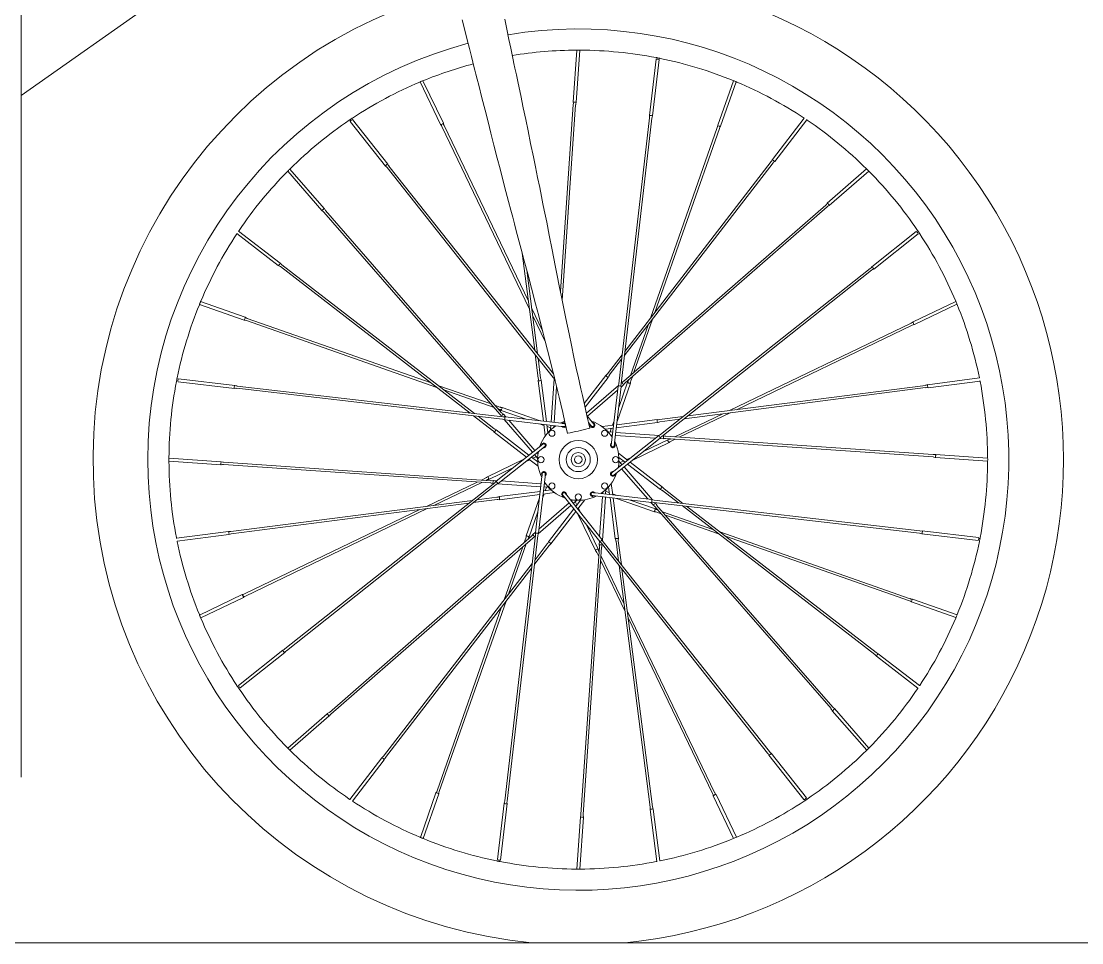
# Model space of a CAD drawing. Header units: millimetres. Extents: x -752 to 12520, y -224 to 3430.
# Drawn here: x 332 to 1036, y 2093 to 2704 of the extents above; entities that cross this region are included whole.
import ezdxf

# ---------------------------------------------------------------- set-up
doc = ezdxf.new("R2010")
doc.units = ezdxf.units.MM
doc.layers.add('ZANO_R', color=7, linetype='Continuous', lineweight=0)

msp = doc.modelspace()

# ---------------------------------------------------------------- linework, layer by layer
at = {"layer": 'ZANO_R'}
for p, q in [((331.98, 2202.65), (331.98, 2904.65)), ((331.98, 2202.65), (331.98, 2904.65)), ((331.98, 2654.89), (486.53, 2763.87)), ((700.68, 2684.96), (698.31, 2650.4)), ((700.34, 2650.26), (702.72, 2684.96)), ((753.33, 2678.94), (748.99, 2641.53)), ((751.01, 2641.29), (755.35, 2678.7)), ((596.75, 2663.84), (610.34, 2635.54)), ((612.17, 2636.42), (598.62, 2664.63)), ((804.69, 2664.69), (794.3, 2635.07)), ((796.21, 2634.4), (806.58, 2663.92)), ((698.45, 2648.81), (689.93, 2524.75)), ((691.07, 2519.09), (699.97, 2648.71)), ((749.06, 2639.94), (728.59, 2463.53)), ((550.35, 2637.59), (573.74, 2608.07)), ((575.33, 2609.33), (551.94, 2638.85)), ((611.25, 2634.24), (669.24, 2513.51)), ((668.62, 2518.32), (612.62, 2634.9)), ((730.11, 2463.35), (750.57, 2639.77)), ((794.02, 2633.51), (749.66, 2507.13)), ((752.62, 2510.97), (795.45, 2633)), ((851.72, 2639.81), (830.57, 2612.4)), ((832.18, 2611.16), (853.43, 2638.69)), ((533.16, 2579.84), (510.31, 2606.07)), ((574.91, 2607), (685.18, 2467.79)), ((685.28, 2470.11), (576.1, 2607.95)), ((732.29, 2482.13), (831.01, 2610.07)), ((829.81, 2611), (732.63, 2485.06)), ((893.12, 2606.13), (867, 2583.37)), ((508.87, 2604.62), (531.63, 2578.51)), ((868.34, 2581.84), (894.56, 2604.69)), ((532.85, 2577.49), (649.73, 2443.37)), ((650.88, 2444.37), (534, 2578.49)), ((865.99, 2582.15), (731.87, 2465.27)), ((732.87, 2464.12), (866.99, 2581)), ((475.19, 2563.22), (502.6, 2542.07)), ((503.85, 2543.68), (476.31, 2564.93)), ((926.09, 2564.65), (896.57, 2541.26)), ((897.83, 2539.67), (927.35, 2563.06)), ((664.5, 2550.33), (672.8, 2485.86)), ((632.87, 2443.79), (504.93, 2542.52)), ((504, 2541.31), (629.94, 2444.13)), ((674.64, 2483.55), (667.49, 2538.99)), ((895.5, 2540.09), (756.28, 2429.82)), ((757.23, 2428.63), (896.44, 2538.9)), ((450.31, 2516.2), (479.93, 2505.8)), ((480.6, 2507.72), (451.09, 2518.08)), ((678.05, 2498.68), (670.72, 2513.95)), ((952.34, 2518.25), (924.04, 2504.66)), ((924.92, 2502.83), (953.12, 2516.37)), ((604.03, 2464.12), (482, 2506.96)), ((671.34, 2509.14), (680, 2491.12)), ((738.66, 2471.19), (751.01, 2506.4)), ((481.49, 2505.52), (607.87, 2461.16)), ((748.05, 2502.56), (736.33, 2469.16)), ((922.74, 2503.75), (802.01, 2445.76)), ((806.82, 2446.38), (923.4, 2502.38)), ((673.18, 2482.93), (675.21, 2467.19)), ((676.72, 2467.39), (675.02, 2480.62)), ((730.82, 2482.72), (721.13, 2470.16)), ((722.33, 2469.23), (730.48, 2479.79)), ((436.06, 2464.83), (473.47, 2460.49)), ((473.71, 2462.51), (436.3, 2466.85)), ((675.16, 2465.6), (678.62, 2438.74)), ((680.7, 2438.5), (677.18, 2465.86)), ((685.7, 2466.9), (683.73, 2438.15)), ((685.96, 2466.4), (686.3, 2465.96)), ((719.96, 2469.07), (705.65, 2450.51)), ((706.23, 2447.95), (721.57, 2467.83)), ((734.44, 2464.54), (728.56, 2447.8)), ((730.51, 2464.43), (730.2, 2464.16)), ((735.31, 2466.25), (735.2, 2465.93)), ((736.63, 2465.43), (737.63, 2468.28)), ((968, 2467.41), (933.65, 2462.98)), ((933.91, 2460.97), (968.41, 2465.41)), ((475.06, 2460.56), (651.47, 2440.1)), ((651.65, 2441.61), (475.24, 2462.08)), ((643.81, 2450.16), (608.61, 2462.52)), ((612.45, 2459.55), (645.84, 2447.83)), ((685.75, 2437.91), (687.37, 2461.58)), ((728.34, 2462.53), (707.13, 2444.06)), ((707.87, 2442), (727.86, 2459.43)), ((728.16, 2462), (723.82, 2424.59)), ((725.84, 2424.35), (730.18, 2461.77)), ((727.5, 2438.63), (736.35, 2463.87)), ((730.14, 2461.41), (731.85, 2462.9)), ((772.04, 2440.36), (932.32, 2461.02)), ((932.13, 2462.53), (774.36, 2442.2)), ((649.57, 2448.14), (646.72, 2449.14)), ((648.75, 2446.81), (649.07, 2446.7)), ((650.46, 2445.94), (667.21, 2440.06)), ((676.37, 2439), (651.14, 2447.86)), ((653.59, 2441.64), (652.1, 2443.35)), ((797.64, 2443.66), (765.73, 2428.33)), ((768.81, 2428.12), (802.45, 2444.28)), ((632.28, 2442.32), (644.84, 2432.63)), ((645.77, 2433.83), (635.21, 2441.98)), ((650.57, 2442.02), (650.84, 2441.71)), ((652.47, 2439.84), (671.4, 2418.11)), ((653, 2439.66), (690.41, 2435.32)), ((690.65, 2437.34), (653.24, 2441.68)), ((673, 2419.37), (655.57, 2439.37)), ((675.91, 2437.01), (678.98, 2435.93)), ((678.89, 2436.66), (679.87, 2429.05)), ((681.64, 2431.25), (680.97, 2436.42)), ((683.59, 2436.12), (683.37, 2433.02)), ((685.53, 2434.83), (685.61, 2435.88)), ((691.18, 2437.28), (691.66, 2437.6)), ((710.93, 2438.14), (707.5, 2442.48)), ((708.59, 2437.82), (709.34, 2436.88)), ((725.16, 2436.11), (717.55, 2435.13)), ((725.5, 2439.09), (724.42, 2436.02)), ((726.99, 2434.3), (754.36, 2437.83)), ((754.1, 2439.84), (727.24, 2436.38)), ((771.43, 2441.82), (755.69, 2439.79)), ((755.88, 2438.28), (769.11, 2439.98)), ((645.93, 2431.47), (667.37, 2414.92)), ((669.02, 2416.22), (647.17, 2433.08)), ((681.13, 2435.17), (683.47, 2434.35)), ((686.43, 2435.47), (685.6, 2435.76)), ((719.74, 2433.36), (724.92, 2434.03)), ((724.61, 2431.41), (721.51, 2431.63)), ((723.67, 2433.87), (722.85, 2431.54)), ((723.32, 2429.47), (724.38, 2429.39)), ((723.97, 2428.57), (724.26, 2429.4)), ((754.9, 2429.05), (725.37, 2405.66)), ((726.41, 2429.25), (752.86, 2427.44)), ((755.39, 2429.3), (726.64, 2431.27)), ((758.28, 2429.1), (757.87, 2429.13)), ((937.31, 2416.55), (759.83, 2428.74)), ((676.86, 2422.44), (647.34, 2399.05)), ((726.63, 2404.07), (756.16, 2427.45)), ((737.9, 2412.99), (762.01, 2424.57)), ((761.13, 2426.4), (745.13, 2418.72)), ((755.88, 2427.23), (758.14, 2427.07)), ((759.72, 2427.22), (937.2, 2415.03)), ((762.95, 2427), (762.65, 2426.85)), ((763.31, 2425.48), (766.03, 2426.79)), ((648.6, 2397.46), (678.12, 2420.84)), ((674.8, 2411.75), (670.67, 2414.94)), ((671.67, 2414.17), (673.9, 2415.25)), ((672.74, 2416.58), (674.78, 2414.24)), ((675.03, 2417.04), (674.33, 2417.84)), ((675.21, 2418.13), (674.41, 2417.75)), ((734.47, 2412.86), (728.39, 2417.55)), ((728.69, 2414.75), (732.82, 2411.56)), ((736.82, 2414.73), (733.88, 2413.31)), ((938.75, 2414.66), (973.46, 2412.28)), ((973.45, 2414.32), (938.89, 2416.69)), ((464.74, 2411.84), (430.04, 2414.22)), ((430.04, 2412.19), (464.6, 2409.81)), ((466.19, 2409.96), (643.67, 2397.76)), ((643.77, 2399.28), (466.29, 2411.48)), ((665.6, 2413.51), (641.49, 2401.93)), ((642.37, 2400.1), (658.36, 2407.78)), ((666.68, 2411.78), (669.62, 2413.19)), ((669.03, 2413.64), (675.11, 2408.95)), ((728.29, 2408.38), (729.08, 2408.76)), ((728.47, 2409.46), (729.16, 2408.66)), ((730.76, 2409.93), (728.72, 2412.27)), ((731.83, 2412.33), (729.6, 2411.26)), ((751.03, 2386.67), (732.1, 2408.39)), ((734.48, 2410.28), (756.33, 2393.43)), ((757.57, 2395.04), (736.12, 2411.58)), ((640.19, 2401.02), (637.47, 2399.72)), ((677.66, 2402.15), (673.32, 2364.74)), ((675.34, 2364.5), (679.68, 2401.91)), ((677.79, 2403.77), (677.82, 2403.53)), ((730.5, 2407.13), (747.92, 2387.14)), ((646.27, 2397.88), (507.06, 2287.61)), ((508, 2286.41), (647.22, 2396.68)), ((634.68, 2398.38), (601.05, 2382.22)), ((605.86, 2382.84), (637.76, 2398.17)), ((640.55, 2399.51), (640.85, 2399.65)), ((645.22, 2397.4), (645.63, 2397.37)), ((647.62, 2399.27), (645.36, 2399.43)), ((648.1, 2397.2), (676.85, 2395.23)), ((677.09, 2397.25), (650.63, 2399.07)), ((678.88, 2395.09), (681.98, 2394.88)), ((680.18, 2397.04), (679.12, 2397.11)), ((679.53, 2397.93), (679.24, 2397.1)), ((679.83, 2392.63), (680.65, 2394.97)), ((721.86, 2395.26), (722.53, 2390.08)), ((724.61, 2389.84), (723.63, 2397.45)), ((771.22, 2384.18), (758.66, 2393.88)), ((632.07, 2384.69), (647.81, 2386.71)), ((647.61, 2388.23), (634.38, 2386.52)), ((676.5, 2392.2), (649.14, 2388.68)), ((649.4, 2386.66), (676.26, 2390.12)), ((676, 2387.87), (667.14, 2362.64)), ((677.99, 2387.41), (679.07, 2390.49)), ((678.34, 2390.39), (685.95, 2391.37)), ((683.75, 2393.14), (678.58, 2392.47)), ((692.56, 2388.37), (715.95, 2358.84)), ((717.54, 2360.11), (694.16, 2389.63)), ((696.87, 2386.71), (697.25, 2385.92)), ((697.96, 2386.53), (697.16, 2385.84)), ((701.36, 2380.53), (706.05, 2386.61)), ((712.85, 2389.16), (750.26, 2384.82)), ((750.5, 2386.84), (713.09, 2391.18)), ((717.75, 2388.59), (715.93, 2362.14)), ((717.07, 2391.04), (717.9, 2390.74)), ((717.8, 2359.61), (719.77, 2388.36)), ((717.96, 2391.68), (717.89, 2390.62)), ((719.91, 2390.39), (720.12, 2393.49)), ((722.37, 2391.33), (720.03, 2392.15)), ((722.8, 2388.01), (726.32, 2360.64)), ((727.59, 2389.5), (724.51, 2390.58)), ((728.34, 2360.9), (724.88, 2387.77)), ((727.13, 2387.5), (752.36, 2378.65)), ((757.72, 2392.67), (768.28, 2384.52)), ((631.45, 2386.14), (471.17, 2365.49)), ((471.37, 2363.98), (629.14, 2384.31)), ((596.68, 2380.12), (480.1, 2324.13)), ((480.76, 2322.75), (601.49, 2380.74)), ((675.16, 2363.97), (696.89, 2382.91)), ((695.63, 2384.5), (675.63, 2367.08)), ((698.78, 2380.52), (681.92, 2358.68)), ((698.42, 2384.24), (700.77, 2386.28)), ((700.83, 2383.17), (699.76, 2385.4)), ((703.25, 2386.31), (700.06, 2382.18)), ((703.22, 2378.18), (701.81, 2381.12)), ((753.04, 2380.56), (736.29, 2386.44)), ((749.91, 2384.86), (751.4, 2383.15)), ((751.85, 2384.89), (928.26, 2364.43)), ((928.44, 2365.94), (752.02, 2386.41)), ((752.62, 2382.13), (869.5, 2248.01)), ((752.93, 2384.49), (752.66, 2384.8)), ((870.64, 2249.02), (753.77, 2383.13)), ((754.75, 2379.69), (754.43, 2379.81)), ((770.62, 2382.71), (898.56, 2283.99)), ((899.49, 2285.19), (773.56, 2382.37)), ((669.06, 2361.97), (674.94, 2378.71)), ((683.53, 2357.43), (700.08, 2378.88)), ((701.49, 2377.1), (713.07, 2352.99)), ((753.93, 2378.37), (756.77, 2377.37)), ((791.05, 2366.95), (757.66, 2378.67)), ((759.69, 2376.35), (794.89, 2363.99)), ((469.58, 2365.54), (435.09, 2361.09)), ((714.9, 2353.87), (707.22, 2369.87)), ((967.44, 2361.67), (930.02, 2366.01)), ((435.5, 2359.1), (469.84, 2363.52)), ((670.63, 2362.38), (536.51, 2245.51)), ((537.51, 2244.36), (671.63, 2361.23)), ((673.39, 2363.15), (652.92, 2186.74)), ((654.44, 2186.56), (674.9, 2362.98)), ((666.86, 2361.07), (665.86, 2358.23)), ((668.19, 2360.26), (668.3, 2360.57)), ((673.36, 2365.09), (671.65, 2363.6)), ((672.98, 2362.07), (673.3, 2362.34)), ((715.73, 2359.13), (715.57, 2356.86)), ((828.59, 2219.5), (718.32, 2358.72)), ((726.78, 2359.12), (728.48, 2345.89)), ((730.32, 2343.57), (728.29, 2359.31)), ((922, 2320.98), (795.63, 2365.34)), ((799.47, 2362.38), (921.5, 2319.55)), ((929.79, 2363.99), (967.2, 2359.65)), ((664.84, 2355.32), (652.48, 2320.11)), ((655.45, 2323.95), (667.17, 2357.34)), ((672.68, 2343.78), (682.37, 2356.35)), ((681.17, 2357.28), (673.02, 2346.72)), ((715.72, 2355.28), (703.52, 2177.8)), ((705.04, 2177.69), (717.24, 2355.17)), ((713.98, 2351.69), (715.28, 2348.97)), ((715.49, 2352.05), (715.35, 2352.35)), ((717.12, 2357.77), (827.39, 2218.56)), ((717.6, 2356.72), (717.63, 2357.14)), ((671.21, 2344.38), (572.48, 2216.44)), ((716.62, 2346.19), (732.78, 2312.55)), ((732.16, 2317.36), (716.83, 2349.27)), ((573.69, 2215.51), (670.87, 2341.44)), ((728.86, 2342.96), (749.51, 2182.68)), ((751.02, 2182.87), (730.69, 2340.64)), ((478.58, 2323.68), (450.38, 2310.13)), ((451.16, 2308.25), (479.46, 2321.84)), ((609.48, 2193), (653.84, 2319.37)), ((922.89, 2318.79), (952.41, 2308.43)), ((953.19, 2310.31), (923.57, 2320.7)), ((650.88, 2315.53), (608.04, 2193.5)), ((792.25, 2192.27), (734.26, 2312.99)), ((734.88, 2308.18), (790.88, 2191.61)), ((505.67, 2286.83), (476.15, 2263.45)), ((477.41, 2261.85), (506.93, 2285.24)), ((899.65, 2282.83), (927.19, 2261.57)), ((928.31, 2263.28), (900.89, 2284.43)), ((870.34, 2246.66), (893.19, 2220.44)), ((894.63, 2221.88), (871.87, 2248)), ((535.16, 2244.66), (508.93, 2221.81)), ((510.38, 2220.37), (536.49, 2243.13)), ((853.15, 2188.91), (829.76, 2218.43)), ((571.32, 2215.35), (550.07, 2187.81)), ((551.78, 2186.69), (572.93, 2214.11)), ((828.17, 2217.17), (851.55, 2187.65)), ((607.28, 2192.11), (596.92, 2162.59)), ((598.8, 2161.81), (609.2, 2191.43)), ((791.33, 2190.08), (804.87, 2161.88)), ((806.75, 2162.66), (793.16, 2190.96)), ((652.49, 2185.21), (648.15, 2147.8)), ((650.17, 2147.57), (654.51, 2184.98)), ((703.16, 2176.25), (700.78, 2141.54)), ((702.81, 2141.55), (705.19, 2176.11)), ((749.46, 2181.09), (753.91, 2146.59)), ((755.9, 2147), (751.48, 2181.35)), ((-752.37, 2092.65), (1542.58, 2092.65)), ((670.73, 2092.65), (701.75, 2092.65)), ((701.75, 2092.65), (732.77, 2092.65))]:
    msp.add_line(p, q, dxfattribs=at)
at = {"layer": 'ZANO_R', "flags": 128}
for points in [[(624.62, 2705.07), (626.38, 2698.17), (628.01, 2691.8), (629.49, 2685.96), (630.85, 2680.65), (631.76, 2677.05), (632.52, 2674.07), (633.12, 2671.7), (633.79, 2669.07), (634.65, 2665.7), (635.69, 2661.6), (637.81, 2653.26), (639.87, 2645.16), (641.86, 2637.34), (643.78, 2629.81), (645.79, 2621.95), (648, 2613.36), (649.82, 2606.29), (651.76, 2598.79), (653.75, 2591.15), (655.51, 2584.44), (657, 2578.74), (658.22, 2574.11), (659.39, 2569.66), (660.6, 2565.06), (661.87, 2560.25), (663.81, 2552.92), (665.9, 2545.04), (668.15, 2536.51), (670.66, 2527.01), (673.41, 2516.53), (675.45, 2508.74), (677.14, 2502.22), (678.48, 2497.05), (679.83, 2491.78), (681.31, 2485.98), (682.85, 2479.85), (684.46, 2473.44), (685.44, 2469.46), (686.39, 2465.62), (687.3, 2461.9), (688.16, 2458.31), (689.05, 2454.62), (690.13, 2450.1), (691.42, 2444.6), (692.92, 2438.13), (694.62, 2430.68)], [(709.46, 2434.12), (707.47, 2442.6), (705.81, 2449.79), (704.47, 2455.7), (703.44, 2460.31), (702.54, 2464.34), (701.62, 2468.54), (700.67, 2472.91), (698.89, 2481.22), (697.21, 2489.18), (695.66, 2496.6), (694.61, 2501.7), (693.53, 2506.98), (692.18, 2513.58), (690.64, 2521.21), (689.16, 2528.57), (687.77, 2535.51), (686.47, 2542.04), (684.38, 2552.54), (682.48, 2562.08), (680.76, 2570.71), (679.16, 2578.7), (678.31, 2582.93), (677.3, 2587.94), (676.12, 2593.78), (674.77, 2600.45), (673.35, 2607.43), (671.99, 2614.07), (670.13, 2623.07), (668.41, 2631.37), (666.82, 2639.03), (665.2, 2646.76), (663.53, 2654.78), (661.8, 2663.07), (660.64, 2668.6), (659.71, 2673.03), (659.05, 2676.19), (658.57, 2678.52), (657.87, 2681.84), (656.92, 2686.37), (655.73, 2692.1), (654.33, 2698.82), (652.95, 2705.42)], [(700.5, 2684.95), (700.49, 2684.95), (700.61, 2684.95), (700.86, 2684.97), (701.22, 2684.98), (701.63, 2684.99), (702.05, 2684.98), (702.44, 2684.97), (702.76, 2684.96), (702.96, 2684.95), (703.02, 2684.94)], [(753.52, 2679.97), (753.51, 2679.97), (753.62, 2679.96), (753.85, 2679.92), (754.19, 2679.87), (754.59, 2679.8), (755, 2679.72), (755.39, 2679.63), (755.71, 2679.55), (755.92, 2679.5), (756, 2679.48), (755.99, 2679.48)], [(698.29, 2650.38), (698.46, 2649.46), (698.42, 2648.81)], [(698.31, 2650.39), (698.31, 2650.4), (698.39, 2650.44), (698.61, 2650.48), (698.94, 2650.48), (699.33, 2650.47), (699.72, 2650.43), (700.05, 2650.38), (700.26, 2650.32), (700.34, 2650.26), (700.33, 2650.25)], [(700.01, 2648.7), (700.05, 2649.29), (700.35, 2650.24)], [(750.01, 2641.56), (750.4, 2641.51), (750.72, 2641.44), (750.94, 2641.36), (751.01, 2641.29), (751, 2641.29)], [(549.76, 2638.46), (549.75, 2638.45), (549.84, 2638.52), (550.04, 2638.67), (550.32, 2638.87), (550.65, 2639.1), (551.01, 2639.34), (551.34, 2639.55), (551.61, 2639.72), (551.8, 2639.82), (551.86, 2639.86), (551.86, 2639.86)], [(851.65, 2639.85), (851.67, 2639.84), (851.72, 2639.81)], [(830.54, 2612.4), (830.17, 2611.53), (829.78, 2611.02)], [(508.74, 2604.47), (508.78, 2604.52), (508.91, 2604.67), (509.13, 2604.9), (509.4, 2605.19), (509.7, 2605.49), (509.99, 2605.77), (510.25, 2606.01), (510.43, 2606.18), (510.52, 2606.26), (510.52, 2606.25)], [(574.44, 2608.82), (574.75, 2609.05), (575.03, 2609.23), (575.23, 2609.33), (575.33, 2609.33), (575.33, 2609.33)], [(831.04, 2610.05), (831.4, 2610.51), (832.18, 2611.13)], [(892.97, 2606.26), (893.01, 2606.23), (893.15, 2606.1), (893.38, 2605.9), (893.66, 2605.63), (893.96, 2605.33), (894.25, 2605.04), (894.49, 2604.78), (894.66, 2604.58), (894.75, 2604.48), (894.75, 2604.48)], [(531.63, 2578.5), (531.63, 2578.51), (531.65, 2578.6), (531.79, 2578.78), (532.02, 2579.02), (532.3, 2579.28), (532.6, 2579.53), (532.87, 2579.72), (533.07, 2579.83), (533.16, 2579.84), (533.17, 2579.83)], [(531.63, 2578.48), (532.4, 2577.95), (532.83, 2577.46)], [(534.03, 2578.51), (533.64, 2578.95), (533.18, 2579.84)], [(866.98, 2583.38), (866.44, 2582.6), (865.96, 2582.17)], [(867, 2583.37), (867, 2583.37), (867.09, 2583.35), (867.27, 2583.21), (867.51, 2582.98), (867.78, 2582.7), (868.02, 2582.4), (868.22, 2582.13), (868.33, 2581.93), (868.34, 2581.84), (868.33, 2581.84)], [(867.01, 2580.97), (867.45, 2581.36), (868.34, 2581.82)], [(475.14, 2563.14), (475.17, 2563.2), (475.19, 2563.23)], [(476.12, 2564.68), (476.32, 2564.95), (476.47, 2565.15), (476.55, 2565.25), (476.54, 2565.24)], [(926.95, 2565.24), (926.98, 2565.21), (927.09, 2565.06), (927.27, 2564.82), (927.5, 2564.5), (927.73, 2564.15), (927.96, 2563.8), (928.15, 2563.5), (928.28, 2563.27), (928.35, 2563.15), (928.35, 2563.16)], [(502.6, 2542.05), (503.47, 2541.67), (503.98, 2541.28)], [(504.96, 2542.55), (504.49, 2542.9), (503.87, 2543.68)], [(897.32, 2540.56), (897.55, 2540.25), (897.73, 2539.97), (897.83, 2539.77), (897.83, 2539.67), (897.82, 2539.67)], [(450.25, 2516.05), (450.25, 2516.05), (450.28, 2516.13), (450.35, 2516.33), (450.46, 2516.64), (450.6, 2517.01), (450.77, 2517.4), (450.93, 2517.77), (451.07, 2518.08), (451.17, 2518.3), (451.22, 2518.39), (451.22, 2518.39)], [(435.03, 2465.02), (435.04, 2465.07), (435.06, 2465.27), (435.11, 2465.58), (435.18, 2465.96), (435.26, 2466.38), (435.35, 2466.78), (435.43, 2467.12), (435.49, 2467.37), (435.52, 2467.49), (435.52, 2467.49)], [(675.18, 2467.19), (675.25, 2466.61), (675.14, 2465.61)], [(677.17, 2465.87), (677.18, 2465.86), (677.11, 2465.8), (676.89, 2465.72), (676.57, 2465.65), (676.19, 2465.59), (675.8, 2465.55), (675.47, 2465.54), (675.24, 2465.56), (675.16, 2465.6), (675.16, 2465.61)], [(677.19, 2465.88), (676.85, 2466.75), (676.76, 2467.39)], [(686.12, 2466.67), (685.98, 2466.49), (685.96, 2466.4)], [(721.1, 2470.18), (720.74, 2469.72), (719.96, 2469.09)], [(721.58, 2467.83), (721.57, 2467.83), (721.48, 2467.83), (721.28, 2467.93), (721, 2468.11), (720.68, 2468.34), (720.38, 2468.58), (720.14, 2468.81), (719.99, 2468.98), (719.96, 2469.07), (719.97, 2469.07)], [(721.6, 2467.83), (721.97, 2468.69), (722.36, 2469.21)], [(731.84, 2465.3), (731.4, 2464.91), (730.52, 2464.45)], [(731.87, 2462.89), (732.41, 2463.67), (732.89, 2464.1)], [(735.34, 2464.06), (734.98, 2464.2), (734.68, 2464.34), (734.49, 2464.46), (734.44, 2464.54), (734.44, 2464.55)], [(967.97, 2467.5), (967.99, 2467.44), (968, 2467.41)], [(968.37, 2465.67), (968.41, 2465.4), (968.45, 2465.15), (968.47, 2465.02), (968.47, 2465.03)], [(473.44, 2461.52), (473.49, 2461.9), (473.56, 2462.23), (473.64, 2462.44), (473.71, 2462.51), (473.71, 2462.51)], [(933.64, 2463), (932.76, 2462.65), (932.12, 2462.56)], [(932.33, 2460.98), (932.91, 2461.06), (933.9, 2460.95)], [(649.7, 2443.35), (650.09, 2442.9), (650.55, 2442.02)], [(650.94, 2446.85), (650.8, 2446.48), (650.66, 2446.18), (650.54, 2445.99), (650.46, 2445.94), (650.46, 2445.94)], [(652.11, 2443.38), (651.33, 2443.91), (650.9, 2444.39)], [(689.79, 2437.44), (691.24, 2438.11), (692.77, 2438.7)], [(692.39, 2437.14), (692.35, 2437.15), (692.25, 2437.16), (692.08, 2437.18), (691.86, 2437.2), (691.59, 2437.23), (691.29, 2437.27), (690.97, 2437.31), (690.65, 2437.34)], [(709.34, 2436.88), (709.54, 2436.62), (709.74, 2436.37), (709.93, 2436.13), (710.1, 2435.92), (710.24, 2435.74), (710.34, 2435.61), (710.41, 2435.53), (710.43, 2435.5)], [(712.02, 2436.76), (712, 2436.79), (711.94, 2436.87), (711.83, 2437), (711.69, 2437.18), (711.52, 2437.39), (711.34, 2437.63), (711.14, 2437.88), (710.93, 2438.14)], [(754.36, 2437.83), (754.36, 2437.83), (754.29, 2437.9), (754.22, 2438.11), (754.15, 2438.43), (754.09, 2438.82), (754.05, 2439.2), (754.04, 2439.53), (754.05, 2439.76), (754.1, 2439.84), (754.11, 2439.84)], [(755.68, 2439.83), (755.1, 2439.75), (754.11, 2439.86)], [(754.38, 2437.81), (755.25, 2438.15), (755.89, 2438.24)], [(644.82, 2432.6), (645.29, 2432.24), (645.91, 2431.46)], [(647.17, 2433.1), (646.31, 2433.47), (645.79, 2433.86)], [(647.17, 2433.08), (647.17, 2433.08), (647.17, 2432.98), (647.07, 2432.78), (646.89, 2432.5), (646.66, 2432.19), (646.42, 2431.88), (646.19, 2431.64), (646.02, 2431.5), (645.93, 2431.47), (645.93, 2431.47)], [(690.41, 2435.32), (690.74, 2435.29), (691.06, 2435.25), (691.36, 2435.21), (691.63, 2435.18), (691.85, 2435.16), (692.02, 2435.14), (692.12, 2435.13), (692.15, 2435.12)], [(709.33, 2434.09), (709.38, 2434.09), (708.37, 2433.83)], [(759.83, 2428.78), (759.25, 2428.81), (758.29, 2429.12)], [(678.24, 2423.53), (678.21, 2423.5), (678.13, 2423.44), (678, 2423.33), (677.82, 2423.2), (677.61, 2423.03), (677.37, 2422.84), (677.12, 2422.64), (676.86, 2422.44)], [(678.12, 2420.84), (678.38, 2421.05), (678.63, 2421.25), (678.87, 2421.44), (679.08, 2421.6), (679.26, 2421.74), (679.39, 2421.85), (679.47, 2421.91), (679.5, 2421.93)], [(723.66, 2423.21), (723.63, 2423.14), (723.55, 2422.73)], [(723.82, 2424.59), (723.78, 2424.26), (723.75, 2423.94), (723.71, 2423.64), (723.68, 2423.37), (723.65, 2423.15), (723.64, 2422.98), (723.62, 2422.88), (723.62, 2422.85)], [(725.64, 2422.61), (725.64, 2422.65), (725.65, 2422.75), (725.67, 2422.92), (725.7, 2423.14), (725.73, 2423.41), (725.77, 2423.71), (725.8, 2424.03), (725.84, 2424.35)], [(758.15, 2427.05), (759.08, 2427.22), (759.72, 2427.18)], [(761.43, 2425.42), (761.27, 2425.78), (761.16, 2426.09), (761.11, 2426.31), (761.13, 2426.4), (761.14, 2426.41)], [(937.2, 2414.99), (937.79, 2414.95), (938.74, 2414.65)], [(938.88, 2416.71), (937.95, 2416.54), (937.31, 2416.58)], [(938.89, 2416.69), (938.89, 2416.69), (938.94, 2416.61), (938.97, 2416.39), (938.98, 2416.06), (938.96, 2415.67), (938.93, 2415.28), (938.87, 2414.95), (938.81, 2414.74), (938.75, 2414.66), (938.75, 2414.67)], [(430.06, 2412), (430.06, 2411.99), (430.05, 2412.1), (430.04, 2412.35), (430.02, 2412.69), (430.01, 2413.1), (430.02, 2413.53), (430.03, 2413.92), (430.04, 2414.24), (430.05, 2414.45), (430.06, 2414.52), (430.06, 2414.52)], [(464.61, 2409.81), (464.6, 2409.81), (464.56, 2409.89), (464.53, 2410.12), (464.52, 2410.45), (464.53, 2410.84), (464.57, 2411.22), (464.62, 2411.55), (464.68, 2411.77), (464.74, 2411.84), (464.75, 2411.84)], [(464.62, 2409.79), (465.54, 2409.96), (466.19, 2409.92)], [(466.3, 2411.51), (465.71, 2411.55), (464.76, 2411.85)], [(973.44, 2414.5), (973.44, 2414.51), (973.45, 2414.37), (973.46, 2414.11), (973.48, 2413.76), (973.48, 2413.34), (973.48, 2412.92), (973.47, 2412.53), (973.46, 2412.23), (973.44, 2412.04), (973.44, 2411.99)], [(642.07, 2401.08), (642.23, 2400.73), (642.34, 2400.42), (642.39, 2400.2), (642.37, 2400.1), (642.36, 2400.1)], [(677.86, 2403.89), (677.86, 2403.86), (677.84, 2403.75), (677.82, 2403.59), (677.8, 2403.36), (677.77, 2403.1), (677.73, 2402.79), (677.7, 2402.47), (677.66, 2402.15)], [(679.68, 2401.91), (679.71, 2402.24), (679.75, 2402.56), (679.79, 2402.86), (679.82, 2403.13), (679.84, 2403.35), (679.86, 2403.52), (679.87, 2403.62), (679.88, 2403.66)], [(725.37, 2405.66), (725.12, 2405.46), (724.86, 2405.26), (724.63, 2405.07), (724.41, 2404.9), (724.24, 2404.76), (724.11, 2404.66), (724.03, 2404.59), (724, 2404.57)], [(725.26, 2402.98), (725.29, 2403), (725.37, 2403.06), (725.5, 2403.17), (725.68, 2403.31), (725.89, 2403.48), (726.13, 2403.66), (726.38, 2403.86), (726.63, 2404.07)], [(643.67, 2397.73), (644.25, 2397.69), (645.2, 2397.39)], [(645.35, 2399.45), (644.42, 2399.28), (643.78, 2399.32)], [(756.33, 2393.42), (756.33, 2393.43), (756.33, 2393.52), (756.43, 2393.72), (756.61, 2394), (756.83, 2394.32), (757.08, 2394.62), (757.31, 2394.86), (757.48, 2395.01), (757.57, 2395.04), (757.57, 2395.03)], [(758.68, 2393.9), (758.21, 2394.26), (757.59, 2395.04)], [(649.12, 2388.7), (648.25, 2388.35), (647.61, 2388.26)], [(647.81, 2386.68), (648.4, 2386.75), (649.39, 2386.65)], [(649.13, 2388.68), (649.14, 2388.68), (649.2, 2388.61), (649.28, 2388.4), (649.35, 2388.07), (649.41, 2387.69), (649.45, 2387.3), (649.46, 2386.97), (649.44, 2386.75), (649.4, 2386.66), (649.39, 2386.66)], [(691.48, 2389.74), (691.5, 2389.71), (691.56, 2389.63), (691.67, 2389.5), (691.81, 2389.32), (691.97, 2389.11), (692.16, 2388.88), (692.36, 2388.62), (692.56, 2388.37)], [(694.16, 2389.63), (693.95, 2389.88), (693.75, 2390.14), (693.57, 2390.37), (693.4, 2390.59), (693.26, 2390.76), (693.15, 2390.89), (693.09, 2390.98), (693.07, 2391)], [(701.75, 2386.26), (698.67, 2386.44), (696.4, 2386.8)], [(711.11, 2389.36), (711.14, 2389.36), (711.25, 2389.35), (711.41, 2389.33), (711.64, 2389.3), (711.9, 2389.27), (712.21, 2389.24), (712.53, 2389.2), (712.85, 2389.16)], [(713.09, 2391.18), (712.76, 2391.22), (712.44, 2391.25), (712.14, 2391.29), (711.87, 2391.32), (711.65, 2391.35), (711.48, 2391.37), (711.38, 2391.38), (711.34, 2391.38)], [(756.33, 2393.4), (757.19, 2393.03), (757.7, 2392.64)], [(751.39, 2383.13), (752.17, 2382.59), (752.59, 2382.11)], [(752.55, 2379.66), (752.69, 2380.02), (752.83, 2380.32), (752.95, 2380.51), (753.04, 2380.56), (753.04, 2380.56)], [(753.8, 2383.16), (753.41, 2383.6), (752.95, 2384.49)], [(471.17, 2365.52), (470.59, 2365.45), (469.6, 2365.56)], [(435.52, 2359.02), (435.52, 2359.02), (435.5, 2359.1)], [(469.86, 2363.51), (470.74, 2363.85), (471.37, 2363.94)], [(668.15, 2362.45), (668.52, 2362.31), (668.82, 2362.17), (669.01, 2362.05), (669.06, 2361.97), (669.06, 2361.96)], [(671.62, 2363.61), (671.09, 2362.83), (670.61, 2362.41)], [(671.66, 2361.2), (672.1, 2361.59), (672.98, 2362.05)], [(681.9, 2358.67), (681.53, 2357.81), (681.14, 2357.3)], [(681.92, 2358.67), (681.92, 2358.68), (682.02, 2358.67), (682.22, 2358.57), (682.5, 2358.4), (682.82, 2358.17), (683.12, 2357.92), (683.36, 2357.69), (683.51, 2357.52), (683.53, 2357.43), (683.53, 2357.43)], [(726.31, 2360.62), (726.65, 2359.75), (726.74, 2359.11)], [(726.32, 2360.64), (726.32, 2360.64), (726.39, 2360.71), (726.6, 2360.78), (726.93, 2360.85), (727.31, 2360.91), (727.7, 2360.95), (728.03, 2360.96), (728.25, 2360.95), (728.34, 2360.9), (728.34, 2360.89)], [(728.32, 2359.32), (728.25, 2359.9), (728.36, 2360.89)], [(930.06, 2364.99), (930, 2364.6), (929.93, 2364.28), (929.86, 2364.06), (929.79, 2363.99), (929.78, 2364)], [(968.47, 2361.48), (968.47, 2361.49), (968.45, 2361.38), (968.42, 2361.15), (968.37, 2360.81), (968.3, 2360.41), (968.21, 2360), (968.13, 2359.61), (968.05, 2359.29), (967.99, 2359.08), (967.97, 2359), (967.97, 2359.01)], [(682.4, 2356.32), (682.76, 2356.79), (683.54, 2357.41)], [(713.92, 2353.57), (714.27, 2353.73), (714.59, 2353.84), (714.81, 2353.89), (714.9, 2353.87), (714.9, 2353.87)], [(715.55, 2356.85), (715.72, 2355.92), (715.68, 2355.28)], [(717.27, 2355.17), (717.31, 2355.75), (717.61, 2356.71)], [(451.19, 2308.17), (451.22, 2308.11), (451.19, 2308.17), (451.1, 2308.35), (450.97, 2308.64), (450.81, 2309), (450.65, 2309.39), (450.5, 2309.77), (450.38, 2310.1), (450.29, 2310.33), (450.25, 2310.44), (450.26, 2310.44)], [(953.24, 2310.45), (953.25, 2310.45), (953.22, 2310.37), (953.14, 2310.16), (953.03, 2309.85), (952.88, 2309.47), (952.72, 2309.08), (952.56, 2308.71), (952.42, 2308.4), (952.32, 2308.2), (952.28, 2308.11), (952.28, 2308.12)], [(506.18, 2285.94), (505.95, 2286.25), (505.77, 2286.53), (505.67, 2286.74), (505.67, 2286.83), (505.68, 2286.84)], [(898.54, 2283.96), (899.01, 2283.6), (899.63, 2282.82)], [(900.89, 2284.46), (900.03, 2284.83), (899.52, 2285.22)], [(476.55, 2261.25), (476.51, 2261.3), (476.39, 2261.46), (476.21, 2261.71), (475.98, 2262.03), (475.74, 2262.39), (475.52, 2262.73), (475.34, 2263.03), (475.21, 2263.25), (475.14, 2263.35), (475.15, 2263.35)], [(928.35, 2263.35), (928.34, 2263.33), (928.31, 2263.28)], [(869.47, 2247.99), (869.85, 2247.55), (870.32, 2246.66)], [(871.86, 2248), (871.87, 2248), (871.84, 2247.91), (871.71, 2247.73), (871.48, 2247.49), (871.19, 2247.22), (870.89, 2246.98), (870.63, 2246.78), (870.43, 2246.67), (870.34, 2246.66), (870.33, 2246.67)], [(871.87, 2248.02), (871.1, 2248.56), (870.67, 2249.04)], [(536.49, 2245.53), (536.05, 2245.15), (535.16, 2244.69)], [(536.5, 2243.14), (536.49, 2243.13), (536.4, 2243.16), (536.22, 2243.29), (535.98, 2243.52), (535.72, 2243.81), (535.47, 2244.11), (535.28, 2244.37), (535.17, 2244.57), (535.16, 2244.66), (535.17, 2244.67)], [(536.52, 2243.13), (537.05, 2243.9), (537.54, 2244.33)], [(829.06, 2217.68), (828.75, 2217.45), (828.47, 2217.27), (828.27, 2217.17), (828.17, 2217.17), (828.16, 2217.18)], [(572.45, 2216.46), (572.1, 2215.99), (571.32, 2215.37)], [(572.95, 2214.11), (573.33, 2214.97), (573.72, 2215.48)], [(550.28, 2187.66), (550.09, 2187.8), (549.87, 2187.96), (549.76, 2188.04), (549.76, 2188.04)], [(551.86, 2186.64), (551.86, 2186.64), (551.82, 2186.67), (551.78, 2186.69)], [(653.48, 2184.94), (653.1, 2185), (652.77, 2185.07), (652.56, 2185.14), (652.49, 2185.21), (652.49, 2185.22)], [(749.48, 2182.67), (749.55, 2182.09), (749.44, 2181.1)], [(751.49, 2181.36), (751.15, 2182.24), (751.06, 2182.88)], [(853.73, 2188.04), (853.74, 2188.04), (853.62, 2187.96), (853.41, 2187.8), (853.12, 2187.59), (852.78, 2187.35), (852.42, 2187.12), (852.1, 2186.92), (851.84, 2186.76), (851.68, 2186.67), (851.64, 2186.64), (851.69, 2186.67)], [(703.49, 2177.8), (703.45, 2177.21), (703.15, 2176.26)], [(705.19, 2176.11), (705.19, 2176.11), (705.11, 2176.06), (704.89, 2176.03), (704.55, 2176.02), (704.17, 2176.04), (703.78, 2176.07), (703.45, 2176.13), (703.24, 2176.19), (703.16, 2176.25), (703.16, 2176.25)], [(705.21, 2176.12), (705.04, 2177.05), (705.08, 2177.69)], [(598.93, 2161.76), (598.93, 2161.76), (598.79, 2161.81), (598.53, 2161.9), (598.19, 2162.03), (597.8, 2162.18), (597.42, 2162.35), (597.07, 2162.5), (596.8, 2162.63), (596.64, 2162.71), (596.61, 2162.73), (596.66, 2162.7)], [(649.98, 2146.53), (649.99, 2146.53), (649.89, 2146.55), (649.66, 2146.58), (649.33, 2146.63), (648.93, 2146.7), (648.52, 2146.78), (648.12, 2146.87), (647.8, 2146.95), (647.59, 2147), (647.5, 2147.03), (647.51, 2147.03)], [(755.98, 2147.02), (755.99, 2147.02), (755.9, 2147)]]:
    msp.add_lwpolyline(points, dxfattribs=at)
at = {"layer": 'ZANO_R'}
for centre, radius in [((684.24, 2430.76), 2.04), ((719.26, 2430.76), 2.04), ((701.75, 2413.25), 12.7), ((676.98, 2413.25), 2.04), ((701.75, 2413.25), 7.99), ((701.75, 2413.25), 4.76), ((701.75, 2413.25), 2.54), ((726.51, 2413.25), 2.04), ((684.24, 2395.74), 2.04), ((719.26, 2395.74), 2.04), ((701.75, 2388.49), 2.04)]:
    msp.add_circle(centre, radius, dxfattribs=at)
for centre, radius, start, end in [((701.75, 2413.25), 322.1, 275.52748, 99.66382), ((701.75, 2413.25), 322.1, 104.77531, 264.47288), ((701.75, 2413.25), 285.75, 180, 99.3973), ((701.75, 2413.25), 285.75, 104.83311, 180), ((701.75, 2413.25), 271.7, 90.26408, 99.27248), ((701.75, 2413.25), 271.7, 79.01499, 89.73291), ((701.75, 2413.25), 271.7, 104.86106, 112.23536), ((754.03, 2676.2), 2.83, 62.34163, 104.42564), ((701.75, 2413.25), 271.7, 67.76482, 78.48307), ((701.75, 2413.25), 271.7, 112.76436, 123.48231), ((605.01, 2646.79), 18.96, 108.70334, 116.2892), ((798.5, 2646.83), 18.92, 63.70246, 71.30501), ((701.75, 2413.25), 271.7, 56.51493, 67.23585), ((746.23, 2640.65), 2.89, 345.83358, 17.23312), ((749.56, 2640.19), 1.45, 71.64594, 113.19458), ((753.58, 2639.78), 2.98, 149.76071, 180.31599), ((701.75, 2413.25), 271.7, 124.01456, 134.73567), ((552.52, 2636.5), 2.43, 103.61854, 153.14882), ((610.3, 2637.97), 2.43, 270.8945, 320.41963), ((608.47, 2633.33), 2.89, 18.11367, 49.62355), ((615.16, 2636.52), 2.98, 182.14082, 212.59586), ((791.41, 2634.83), 2.89, 333.10595, 4.63161), ((795.98, 2636.81), 2.43, 225.8915, 275.42085), ((798.39, 2632.35), 2.98, 137.13692, 167.60205), ((843.34, 2624.95), 17.05, 52.42166, 54.59784), ((701.75, 2413.25), 271.7, 45.26597, 55.98604), ((832.27, 2613.34), 1.95, 209.13913, 239.69315), ((575.09, 2607.53), 1.45, 116.63258, 158.21504), ((572.41, 2605.5), 2.88, 30.79494, 62.27234), ((578.22, 2610.09), 2.98, 194.76148, 225.31254), ((832.66, 2613.04), 1.95, 225.00696, 255.52888), ((701.75, 2413.25), 271.7, 135.26718, 145.98576), ((701.75, 2413.25), 271.7, 34.01596, 44.73579), ((701.75, 2413.25), 271.7, 146.51768, 157.235), ((924.65, 2562.21), 2.83, 17.33403, 59.43333), ((701.75, 2413.25), 271.7, 22.76471, 33.48585), ((501.66, 2543.77), 1.95, 299.14956, 329.69223), ((501.96, 2544.16), 1.95, 314.99865, 345.53719), ((894, 2542.6), 2.89, 300.83866, 332.22861), ((898.59, 2536.77), 2.99, 104.79335, 135.28661), ((896.03, 2539.92), 1.45, 26.61357, 68.23404), ((701.75, 2413.25), 271.7, 157.76699, 168.48561), ((935.39, 2510.03), 18.84, 18.68574, 26.31704), ((701.75, 2413.25), 271.7, 11.51653, 22.23581), ((478.19, 2507.49), 2.43, 315.90018, 5.41646), ((482.65, 2509.9), 2.98, 227.16336, 257.57561), ((480.17, 2502.91), 2.89, 63.10099, 94.63574), ((921.83, 2506.53), 2.89, 288.09903, 319.63215), ((925.02, 2499.84), 2.98, 92.15863, 122.57805), ((926.46, 2504.7), 2.42, 180.88992, 230.4287), ((701.75, 2413.25), 271.7, 169.01674, 179.73247), ((438.37, 2465.59), 2.43, 148.62534, 198.14232), ((683.06, 2465.64), 2.99, 14.92532, 45.2669), ((729.67, 2462.68), 1.95, 33.72709, 64.25561), ((732.25, 2466.59), 2.99, 317.08382, 347.54522), ((736.09, 2465.3), 1.45, 238.89756, 280.50345), ((739.23, 2464.11), 2.88, 153.06523, 184.5599), ((701.75, 2413.25), 271.7, 0.26392, 10.98597), ((474.81, 2461.06), 1.45, 161.63853, 203.20891), ((474.35, 2457.73), 2.89, 75.81384, 107.25722), ((475.22, 2465.09), 2.99, 239.77515, 270.29736), ((725.59, 2463.51), 2.98, 329.86629, 0.32146), ((728.92, 2459.69), 2.43, 58.62308, 108.14085), ((732.94, 2462.64), 2.89, 165.83375, 197.35071), ((730, 2462.3), 1.95, 17.87276, 48.41782), ((935.52, 2462.45), 1.94, 164.12744, 194.71397), ((935.59, 2461.95), 1.95, 179.98598, 210.53653), ((648.42, 2443.76), 2.98, 47.02603, 77.59714), ((650.89, 2450.74), 2.88, 243.08007, 274.54078), ((649.71, 2447.59), 1.45, 328.89392, 10.49401), ((652.7, 2441.5), 1.95, 107.86265, 138.42792), ((652.32, 2441.17), 1.95, 123.72462, 154.26245), ((651.49, 2437.09), 2.98, 59.85327, 90.33449), ((652.36, 2444.45), 2.89, 255.82601, 287.35845), ((655.31, 2440.42), 2.42, 148.60942, 198.15117), ((692.27, 2436.13), 1.59, 59.19709, 112.5), ((692.27, 2436.13), 1.08, 243.63301, 103.13285), ((692.27, 2436.13), 1.02, 263.38293, 83.38293), ((711.23, 2436.13), 1.59, 168.17475, 88.59111), ((711.23, 2436.13), 1.08, 198.63301, 58.13285), ((701.75, 2413.25), 26.99, 33.56176, 71.31364), ((711.23, 2436.13), 1.02, 218.38293, 38.38293), ((701.75, 2413.25), 26.99, 123.56176, 161.31364), ((692.27, 2436.13), 1.59, 213.17475, 326.42071), ((633.45, 2729.85), 305.35, 281.58024, 284.20219), ((753.8, 2426.88), 2.43, 13.6184, 63.14161), ((754.14, 2431.94), 2.98, 284.88324, 315.30739), ((756.44, 2428.46), 1.94, 348.70198, 19.28139), ((678.87, 2422.73), 1.59, 258.17475, 178.59111), ((678.87, 2422.73), 1.08, 288.63301, 148.13285), ((678.87, 2422.73), 1.02, 308.38293, 128.38293), ((724.63, 2422.73), 1.59, 123.17475, 43.59111), ((724.63, 2422.73), 1.08, 180, 13.13285), ((724.63, 2422.73), 1.02, 173.38293, 353.38293), ((701.75, 2413.25), 26.99, 348.56176, 26.31364), ((758.73, 2426.12), 2.89, 120.83274, 152.351), ((756.41, 2427.96), 1.95, 332.86735, 3.43284), ((761.03, 2429.4), 2.99, 272.06561, 302.56156), ((762.83, 2425.77), 1.45, 193.90199, 235.49168), ((764.22, 2422.7), 2.89, 108.12079, 139.49921), ((701.75, 2413.25), 26.99, 168.56176, 206.31364), ((701.75, 2413.25), 271.7, 180.26457, 190.98361), ((701.75, 2413.25), 271.7, 349.01509, 359.73369), ((639.27, 2403.8), 2.89, 288.12846, 319.49517), ((640.66, 2400.73), 1.45, 13.92184, 55.46805), ((678.87, 2403.77), 1.59, 303.17475, 223.59111), ((678.87, 2403.77), 1.08, 333.63301, 180), ((678.87, 2403.77), 1.02, 353.38293, 173.38293), ((701.75, 2413.25), 26.99, 303.56176, 341.31364), ((724.63, 2403.77), 1.59, 78.17475, 358.59111), ((724.63, 2403.77), 1.08, 108.63301, 180), ((724.63, 2403.77), 1.08, 180, 328.13285), ((724.63, 2403.77), 1.02, 128.38293, 308.38293), ((642.47, 2397.11), 2.98, 92.03579, 122.58723), ((647.05, 2398.04), 1.94, 168.70198, 199.28139), ((647.09, 2398.54), 1.95, 152.86407, 183.43612), ((644.77, 2400.39), 2.89, 300.83154, 332.3492), ((649.35, 2394.57), 2.98, 104.8434, 135.34345), ((650.04, 2399.89), 2.83, 197.33712, 239.42289), ((701.75, 2413.25), 26.99, 213.56176, 251.31364), ((692.27, 2390.37), 1.59, 348.17475, 268.59111), ((692.27, 2390.37), 1.08, 18.63301, 180), ((692.27, 2390.37), 1.08, 180, 238.13285), ((692.27, 2390.37), 1.02, 38.38293, 218.38293), ((701.75, 2413.25), 26.99, 270, 296.31364), ((711.23, 2390.37), 1.59, 33.17475, 313.59111), ((711.23, 2390.37), 1.08, 63.63301, 180), ((711.23, 2390.37), 1.08, 180, 283.13285), ((711.23, 2390.37), 1.02, 83.38293, 263.38293), ((748.19, 2386.08), 2.43, 328.61203, 18.14856), ((752.01, 2389.41), 2.98, 239.85327, 270.33449), ((751.14, 2382.06), 2.89, 75.82601, 107.35845), ((750.8, 2385), 1.95, 287.87111, 318.41947), ((751.17, 2385.33), 1.95, 303.73179, 334.25528), ((753.79, 2378.91), 1.45, 148.91187, 190.47606), ((755.08, 2382.75), 2.98, 227.03299, 257.59019), ((752.61, 2375.77), 2.88, 63.08007, 94.54078), ((467.91, 2364.55), 1.95, 359.99183, 30.54352), ((929.15, 2368.77), 2.89, 255.82082, 287.25012), ((928.69, 2365.44), 1.45, 341.63406, 23.2203), ((450.84, 2363.51), 15.94, 187.30724, 189.66095), ((701.75, 2413.25), 271.7, 191.51392, 202.23574), ((467.97, 2364.06), 1.95, 344.15976, 14.68164), ((664.27, 2362.39), 2.88, 333.06523, 4.5599), ((667.41, 2361.21), 1.45, 58.90065, 100.49382), ((671.26, 2359.91), 3, 137.10943, 167.51961), ((673.5, 2364.2), 1.95, 197.86928, 228.42494), ((673.83, 2363.83), 1.95, 213.71882, 244.25886), ((670.55, 2363.86), 2.89, 345.83456, 17.3499), ((674.63, 2367.24), 2.83, 242.3394, 284.42787), ((677.91, 2362.99), 2.98, 149.86634, 180.32029), ((715.11, 2361.54), 2.83, 287.33993, 329.42952), ((714.61, 2356.27), 2.89, 30.82485, 62.35905), ((720.44, 2360.86), 2.99, 194.92075, 225.27146), ((928.28, 2361.41), 2.99, 59.79973, 90.27697), ((701.75, 2413.25), 271.7, 337.76624, 348.48316), ((965.13, 2360.92), 2.43, 328.62095, 18.14632), ((714.27, 2352.17), 1.45, 103.91628, 145.47739), ((711.21, 2350.78), 2.88, 18.06838, 49.54919), ((717.9, 2353.97), 3, 182.11275, 212.51443), ((716.46, 2358.59), 1.95, 242.86966, 273.42264), ((716.96, 2358.56), 1.95, 258.71717, 289.2662), ((477.03, 2321.81), 2.43, 0.8945, 50.41963), ((478.48, 2326.65), 2.97, 272.10889, 302.62779), ((481.67, 2319.97), 2.89, 108.10666, 139.62937), ((920.85, 2316.6), 2.99, 47.17036, 77.56475), ((923.32, 2323.59), 2.89, 243.09288, 274.63958), ((925.72, 2318.87), 2.83, 139.6119, 181.70791), ((701.75, 2413.25), 271.7, 202.76748, 213.48584), ((701.75, 2413.25), 271.7, 326.51476, 337.23462), ((504.92, 2289.73), 2.98, 284.76277, 315.31343), ((507.47, 2286.59), 1.45, 206.64255, 248.20507), ((509.5, 2283.91), 2.88, 120.8027, 152.27075), ((901.54, 2282.34), 1.94, 134.97249, 165.55757), ((901.84, 2282.73), 1.95, 119.15901, 149.6921), ((478.5, 2264.02), 2.43, 193.62318, 243.1421), ((701.75, 2413.25), 271.7, 214.01723, 224.73585), ((701.75, 2413.25), 271.7, 315.26538, 325.98594), ((914.86, 2270.62), 15.29, 322.29599, 324.72351), ((522.98, 2234.48), 18.92, 221.20617, 228.81691), ((701.75, 2413.25), 271.7, 225.26549, 235.98585), ((825.27, 2216.42), 2.99, 14.79096, 45.28524), ((831.1, 2221), 2.89, 210.82206, 242.25139), ((828.41, 2218.98), 1.45, 296.65773, 338.18499), ((701.75, 2413.25), 271.7, 304.01414, 314.7358), ((880.56, 2234.44), 18.86, 311.19348, 318.82767), ((570.84, 2213.46), 1.95, 44.99216, 75.5379), ((571.23, 2213.16), 1.95, 29.14956, 59.69223), ((607.51, 2189.69), 2.43, 45.89101, 95.42451), ((605.11, 2194.15), 2.98, 317.13747, 347.60049), ((612.09, 2191.68), 2.89, 153.10462, 184.63252), ((788.34, 2189.99), 2.98, 2.14184, 32.59549), ((793.19, 2188.54), 2.43, 90.89612, 140.41953), ((795.02, 2193.17), 2.89, 198.07832, 229.65288), ((701.75, 2413.25), 271.7, 236.5155, 247.23504), ((649.91, 2186.72), 2.98, 329.76921, 0.30806), ((653.94, 2186.31), 1.45, 251.64013, 293.20703), ((657.27, 2185.85), 2.89, 165.84319, 197.22344), ((701.75, 2413.25), 271.7, 292.76565, 303.48431), ((850.98, 2190.01), 2.43, 283.61905, 333.14491), ((750.45, 2179.41), 1.95, 89.99201, 120.54188), ((750.95, 2179.47), 1.95, 74.14827, 104.69306), ((701.75, 2413.25), 271.7, 247.76415, 258.48392), ((701.75, 2413.25), 271.7, 281.51392, 292.23615), ((798.5, 2179.69), 18.92, 288.7056, 296.31402), ((649.46, 2150.31), 2.83, 242.33847, 284.42714), ((701.75, 2413.25), 271.7, 259.01565, 269.73541), ((701.75, 2160.45), 18.93, 266.20303, 273.79697), ((701.75, 2413.25), 271.7, 270.26433, 280.98374), ((751.48, 2162.38), 15.98, 277.31071, 279.65902)]:
    msp.add_arc(centre, radius, start, end, dxfattribs=at)

doc.saveas('drawing.dxf')
